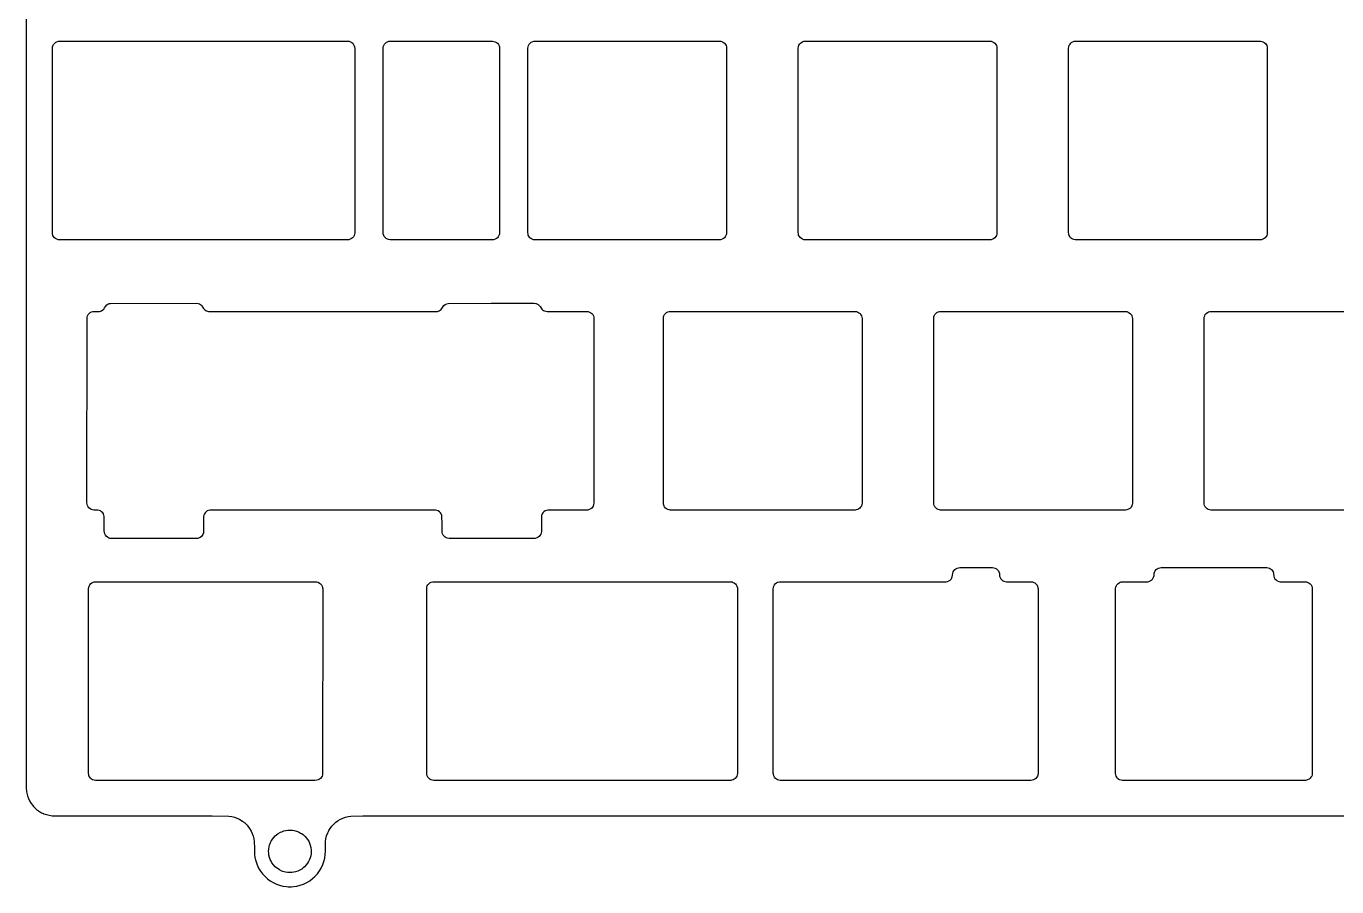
# Model space of a CAD drawing. Extents: x 6 to 353, y 2 to 332.
# Drawn here: x 6 to 98.4, y 2.5 to 63.2 of the extents above; entities that cross this region are included whole.
import ezdxf

# ---------------------------------------------------------------- set-up
doc = ezdxf.new("R2010")
doc.units = 0
doc.layers.get('0').update_dxf_attribs({"linetype": 'CONTINUOUS'})

msp = doc.modelspace()

# ---------------------------------------------------------------- linework, layer by layer
for p, q in [((7.927, 61.808), (7.964, 61.877)), ((7.964, 61.877), (8.048, 61.971)), ((8.048, 61.971), (8.109, 62.019)), ((8.109, 62.019), (8.196, 62.064)), ((8.196, 62.064), (8.296, 62.093)), ((28.685, 62.099), (28.779, 62.09)), ((28.779, 62.09), (28.87, 62.062)), ((28.87, 62.062), (28.966, 62.008)), ((28.966, 62.008), (29.034, 61.953)), ((29.034, 61.953), (29.101, 61.868)), ((31.222, 61.798), (31.266, 61.88)), ((31.266, 61.88), (31.348, 61.971)), ((31.348, 61.971), (31.418, 62.024)), ((31.418, 62.024), (31.489, 62.062)), ((31.489, 62.062), (31.588, 62.091)), ((31.588, 62.091), (31.681, 62.1)), ((31.681, 62.1), (38.885, 62.099)), ((38.885, 62.099), (38.985, 62.088)), ((38.985, 62.088), (39.08, 62.057)), ((39.08, 62.057), (39.159, 62.014)), ((39.159, 62.014), (39.234, 61.953)), ((39.234, 61.953), (39.301, 61.868)), ((41.422, 61.798), (41.466, 61.88)), ((41.466, 61.88), (41.548, 61.971)), ((41.548, 61.971), (41.608, 62.019)), ((41.608, 62.019), (41.687, 62.061)), ((41.687, 62.061), (41.789, 62.092)), ((54.899, 62.098), (54.983, 62.089)), ((54.983, 62.089), (55.087, 62.054)), ((55.087, 62.054), (55.161, 62.013)), ((55.161, 62.013), (55.234, 61.953)), ((55.234, 61.953), (55.301, 61.868)), ((60.48, 61.813), (60.521, 61.886)), ((60.521, 61.886), (60.598, 61.971)), ((60.598, 61.971), (60.656, 62.018)), ((60.656, 62.018), (60.758, 62.068)), ((60.758, 62.068), (60.836, 62.091)), ((60.836, 62.091), (60.939, 62.1)), ((60.939, 62.1), (73.949, 62.098)), ((73.949, 62.098), (74.032, 62.089)), ((74.032, 62.089), (74.126, 62.059)), ((74.126, 62.059), (74.213, 62.012)), ((74.213, 62.012), (74.284, 61.953)), ((74.284, 61.953), (74.351, 61.868)), ((79.526, 61.807), (79.582, 61.899)), ((79.582, 61.899), (79.648, 61.971)), ((79.648, 61.971), (79.715, 62.022)), ((79.715, 62.022), (79.787, 62.061)), ((79.787, 62.061), (79.883, 62.09)), ((79.883, 62.09), (79.98, 62.1)), ((79.98, 62.1), (93, 62.098)), ((93, 62.098), (93.093, 62.085)), ((93.093, 62.085), (93.176, 62.06)), ((93.176, 62.06), (93.263, 62.011)), ((93.263, 62.011), (93.348, 61.936)), ((93.348, 61.936), (93.407, 61.856)), ((7.88, 61.604), (7.892, 61.704)), ((7.88, 48.604), (7.88, 61.604)), ((7.892, 61.704), (7.927, 61.808)), ((29.101, 61.868), (29.147, 61.775)), ((29.147, 61.775), (29.17, 61.698)), ((29.17, 61.698), (29.18, 61.591)), ((29.18, 61.591), (29.178, 48.582)), ((31.18, 61.604), (31.19, 61.698)), ((31.18, 48.604), (31.18, 61.604)), ((31.19, 61.698), (31.222, 61.798)), ((39.301, 61.868), (39.347, 61.775)), ((39.347, 61.775), (39.37, 61.698)), ((39.37, 61.698), (39.38, 61.591)), ((39.38, 61.591), (39.378, 48.582)), ((41.38, 48.604), (41.382, 61.616)), ((41.382, 61.616), (41.39, 61.698)), ((41.39, 61.698), (41.422, 61.798)), ((55.301, 61.868), (55.343, 61.787)), ((55.343, 61.787), (55.37, 61.698)), ((55.37, 61.698), (55.38, 61.591)), ((55.38, 61.591), (55.378, 48.582)), ((60.43, 61.603), (60.442, 61.706)), ((60.43, 48.802), (60.43, 61.603)), ((60.442, 61.706), (60.48, 61.813)), ((74.351, 61.868), (74.393, 61.787)), ((74.393, 61.787), (74.42, 61.698)), ((74.42, 61.698), (74.43, 61.591)), ((74.43, 61.591), (74.428, 48.582)), ((79.48, 61.6), (79.491, 61.701)), ((79.48, 48.802), (79.48, 61.6)), ((79.491, 61.701), (79.526, 61.807)), ((93.407, 61.856), (93.442, 61.791)), ((93.442, 61.791), (93.47, 61.696)), ((93.47, 61.696), (93.48, 61.591)), ((93.48, 61.591), (93.478, 48.581)), ((7.889, 48.511), (7.88, 48.604)), ((7.917, 48.412), (7.889, 48.511)), ((7.964, 48.322), (7.917, 48.412)), ((8.025, 48.249), (7.964, 48.322)), ((8.103, 48.184), (8.025, 48.249)), ((8.183, 48.141), (8.103, 48.184)), ((8.28, 48.11), (8.183, 48.141)), ((8.359, 48.102), (8.28, 48.11)), ((28.674, 48.1), (8.359, 48.102)), ((28.767, 48.109), (28.674, 48.1)), ((28.868, 48.137), (28.767, 48.109)), ((28.955, 48.183), (28.868, 48.137)), ((29.023, 48.238), (28.955, 48.183)), ((29.094, 48.32), (29.023, 48.238)), ((29.141, 48.408), (29.094, 48.32)), ((29.169, 48.499), (29.141, 48.408)), ((29.178, 48.582), (29.169, 48.499)), ((31.189, 48.51), (31.18, 48.604)), ((31.219, 48.408), (31.189, 48.51)), ((31.263, 48.325), (31.219, 48.408)), ((31.319, 48.256), (31.263, 48.325)), ((31.386, 48.198), (31.319, 48.256)), ((31.489, 48.138), (31.386, 48.198)), ((31.555, 48.118), (31.489, 48.138)), ((31.669, 48.101), (31.555, 48.118)), ((39.069, 48.137), (38.966, 48.107)), ((39.159, 48.185), (39.069, 48.137)), ((39.228, 48.242), (39.159, 48.185)), ((39.293, 48.319), (39.228, 48.242)), ((39.341, 48.407), (39.293, 48.319)), ((39.369, 48.499), (39.341, 48.407)), ((39.378, 48.582), (39.369, 48.499)), ((41.389, 48.511), (41.38, 48.604)), ((41.409, 48.439), (41.389, 48.511)), ((41.45, 48.349), (41.409, 48.439)), ((41.523, 48.251), (41.45, 48.349)), ((41.597, 48.188), (41.523, 48.251)), ((41.687, 48.139), (41.597, 48.188)), ((41.784, 48.11), (41.687, 48.139)), ((41.884, 48.1), (41.784, 48.11)), ((54.877, 48.1), (41.884, 48.1)), ((54.948, 48.107), (54.877, 48.1)), ((55.063, 48.136), (54.948, 48.107)), ((55.156, 48.184), (55.063, 48.136)), ((55.234, 48.247), (55.156, 48.184)), ((55.282, 48.305), (55.234, 48.247)), ((55.338, 48.401), (55.282, 48.305)), ((55.369, 48.499), (55.338, 48.401)), ((55.378, 48.582), (55.369, 48.499)), ((60.43, 48.604), (60.43, 48.802)), ((60.439, 48.511), (60.43, 48.604)), ((60.459, 48.439), (60.439, 48.511)), ((60.511, 48.328), (60.459, 48.439)), ((60.56, 48.267), (60.511, 48.328)), ((60.65, 48.186), (60.56, 48.267)), ((60.732, 48.141), (60.65, 48.186)), ((60.832, 48.11), (60.732, 48.141)), ((60.914, 48.102), (60.832, 48.11)), ((73.927, 48.1), (60.914, 48.102)), ((74.02, 48.109), (73.927, 48.1)), ((74.12, 48.138), (74.02, 48.109)), ((74.197, 48.179), (74.12, 48.138)), ((74.283, 48.246), (74.197, 48.179)), ((74.345, 48.322), (74.283, 48.246)), ((74.392, 48.41), (74.345, 48.322)), ((74.419, 48.499), (74.392, 48.41)), ((74.428, 48.582), (74.419, 48.499)), ((79.48, 48.604), (79.48, 48.802)), ((79.489, 48.511), (79.48, 48.604)), ((79.518, 48.41), (79.489, 48.511)), ((79.562, 48.327), (79.518, 48.41)), ((79.627, 48.246), (79.562, 48.327)), ((79.683, 48.2), (79.627, 48.246)), ((79.777, 48.144), (79.683, 48.2)), ((79.858, 48.117), (79.777, 48.144)), ((79.946, 48.103), (79.858, 48.117)), ((92.977, 48.1), (79.946, 48.103)), ((93.07, 48.109), (92.977, 48.1)), ((93.158, 48.134), (93.07, 48.109)), ((93.256, 48.183), (93.158, 48.134)), ((93.332, 48.246), (93.256, 48.183)), ((93.395, 48.322), (93.332, 48.246)), ((93.441, 48.407), (93.395, 48.322)), ((93.47, 48.501), (93.441, 48.407)), ((93.478, 48.581), (93.47, 48.501)), ((11.556, 43.299), (11.618, 43.409)), ((11.618, 43.409), (11.705, 43.506)), ((11.705, 43.506), (11.773, 43.554)), ((11.773, 43.554), (11.882, 43.603)), ((11.882, 43.603), (11.967, 43.622)), ((11.967, 43.622), (18.048, 43.625)), ((18.048, 43.625), (18.156, 43.609)), ((18.156, 43.609), (18.237, 43.581)), ((18.237, 43.581), (18.32, 43.532)), ((18.32, 43.532), (18.404, 43.457)), ((18.412, 43.446), (18.532, 43.256)), ((35.411, 43.399), (35.467, 43.469)), ((35.467, 43.469), (35.563, 43.549)), ((35.563, 43.549), (35.668, 43.598)), ((35.668, 43.598), (35.759, 43.621)), ((41.829, 43.626), (41.94, 43.612)), ((41.953, 43.609), (42.099, 43.547)), ((42.099, 43.547), (42.156, 43.505)), ((42.156, 43.505), (42.205, 43.456)), ((42.205, 43.456), (42.247, 43.401)), ((10.31, 29.553), (10.314, 42.583)), ((10.314, 42.583), (10.321, 42.65)), ((10.321, 42.65), (10.348, 42.741)), ((10.348, 42.741), (10.399, 42.833)), ((10.399, 42.833), (10.457, 42.904)), ((10.457, 42.904), (10.538, 42.968)), ((10.538, 42.968), (10.624, 43.013)), ((10.624, 43.013), (10.716, 43.041)), ((11.193, 43.055), (11.265, 43.07)), ((11.265, 43.07), (11.341, 43.1)), ((11.341, 43.1), (11.435, 43.159)), ((11.435, 43.159), (11.5, 43.22)), ((11.5, 43.22), (11.556, 43.299)), ((18.532, 43.256), (18.56, 43.219)), ((18.56, 43.219), (18.609, 43.172)), ((18.609, 43.172), (18.686, 43.118)), ((18.686, 43.118), (18.73, 43.094)), ((18.73, 43.094), (18.802, 43.068)), ((18.802, 43.068), (18.87, 43.055)), ((34.922, 43.05), (35.014, 43.059)), ((35.014, 43.059), (35.066, 43.071)), ((35.066, 43.071), (35.138, 43.098)), ((35.138, 43.098), (35.208, 43.139)), ((35.208, 43.139), (35.262, 43.183)), ((35.262, 43.183), (35.327, 43.255)), ((35.327, 43.255), (35.411, 43.399)), ((42.247, 43.401), (42.321, 43.271)), ((42.321, 43.271), (42.367, 43.213)), ((42.367, 43.213), (42.419, 43.164)), ((42.419, 43.164), (42.477, 43.123)), ((42.477, 43.123), (42.54, 43.091)), ((42.54, 43.091), (42.635, 43.061)), ((42.635, 43.061), (42.735, 43.05)), ((42.735, 43.05), (45.568, 43.046)), ((45.568, 43.046), (45.63, 43.039)), ((45.63, 43.039), (45.724, 43.01)), ((45.724, 43.01), (45.809, 42.964)), ((45.809, 42.964), (45.884, 42.903)), ((45.884, 42.903), (45.946, 42.827)), ((45.946, 42.827), (45.992, 42.741)), ((45.992, 42.741), (46.02, 42.645)), ((46.02, 42.645), (46.03, 42.551)), ((46.03, 42.551), (46.028, 29.531)), ((50.93, 29.553), (50.934, 42.585)), ((50.934, 42.585), (50.947, 42.672)), ((50.947, 42.672), (50.968, 42.741)), ((50.968, 42.741), (51.014, 42.827)), ((51.014, 42.827), (51.077, 42.903)), ((51.077, 42.903), (51.158, 42.969)), ((51.158, 42.969), (51.246, 43.014)), ((51.246, 43.014), (51.34, 43.041)), ((51.34, 43.041), (51.434, 43.05)), ((51.434, 43.05), (64.437, 43.049)), ((64.437, 43.049), (64.535, 43.038)), ((64.535, 43.038), (64.621, 43.012)), ((64.621, 43.012), (64.712, 42.962)), ((64.712, 42.962), (64.787, 42.899)), ((64.787, 42.899), (64.85, 42.819)), ((64.85, 42.819), (64.892, 42.74)), ((64.892, 42.74), (64.921, 42.643)), ((64.921, 42.643), (64.93, 42.551)), ((64.93, 42.551), (64.928, 29.531)), ((69.98, 29.553), (69.984, 42.585)), ((69.984, 42.585), (69.997, 42.672)), ((69.997, 42.672), (70.018, 42.741)), ((70.018, 42.741), (70.064, 42.827)), ((70.064, 42.827), (70.127, 42.903)), ((70.127, 42.903), (70.208, 42.969)), ((70.208, 42.969), (70.295, 43.014)), ((70.295, 43.014), (70.389, 43.041)), ((70.389, 43.041), (70.483, 43.05)), ((70.483, 43.05), (83.482, 43.05)), ((83.482, 43.05), (83.581, 43.039)), ((83.581, 43.039), (83.669, 43.012)), ((83.669, 43.012), (83.761, 42.963)), ((83.761, 42.963), (83.843, 42.892)), ((83.843, 42.892), (83.905, 42.81)), ((83.905, 42.81), (83.942, 42.741)), ((83.942, 42.741), (83.972, 42.641)), ((89.033, 42.584), (89.041, 42.652)), ((89.041, 42.652), (89.074, 42.751)), ((89.074, 42.751), (89.116, 42.83)), ((89.116, 42.83), (89.179, 42.905)), ((89.179, 42.905), (89.258, 42.969)), ((89.258, 42.969), (89.347, 43.014)), ((89.347, 43.014), (89.44, 43.041)), ((89.44, 43.041), (89.535, 43.05)), ((89.535, 43.05), (102.55, 43.048)), ((10.319, 29.46), (10.31, 29.553)), ((50.939, 29.459), (50.93, 29.553)), ((69.989, 29.46), (69.98, 29.553)), ((10.344, 29.373), (10.319, 29.46)), ((10.387, 29.286), (10.344, 29.373)), ((10.447, 29.207), (10.387, 29.286)), ((10.53, 29.136), (10.447, 29.207)), ((10.603, 29.097), (10.53, 29.136)), ((10.712, 29.06), (10.603, 29.097)), ((10.786, 29.052), (10.712, 29.06)), ((11.042, 29.05), (10.786, 29.052)), ((11.162, 29.032), (11.042, 29.05)), ((11.261, 28.993), (11.162, 29.032)), ((11.346, 28.937), (11.261, 28.993)), ((11.418, 28.865), (11.346, 28.937)), ((11.47, 28.788), (11.418, 28.865)), ((11.507, 28.7), (11.47, 28.788)), ((11.527, 28.603), (11.507, 28.7)), ((18.55, 28.69), (18.532, 28.592)), ((18.586, 28.779), (18.55, 28.69)), ((18.633, 28.853), (18.586, 28.779)), ((18.708, 28.933), (18.633, 28.853)), ((18.791, 28.989), (18.708, 28.933)), ((18.877, 29.025), (18.791, 28.989)), ((18.974, 29.047), (18.877, 29.025)), ((34.878, 29.048), (18.974, 29.047)), ((34.975, 29.028), (34.878, 29.048)), ((35.065, 28.991), (34.975, 29.028)), ((35.145, 28.938), (35.065, 28.991)), ((35.217, 28.867), (35.145, 28.938)), ((35.27, 28.787), (35.217, 28.867)), ((35.308, 28.698), (35.27, 28.787)), ((35.328, 28.598), (35.308, 28.698)), ((42.348, 28.68), (42.331, 28.582)), ((42.389, 28.785), (42.348, 28.68)), ((42.444, 28.868), (42.389, 28.785)), ((42.513, 28.937), (42.444, 28.868)), ((42.596, 28.992), (42.513, 28.937)), ((42.682, 29.027), (42.596, 28.992)), ((42.779, 29.047), (42.682, 29.027)), ((45.709, 29.084), (45.606, 29.057)), ((45.808, 29.135), (45.709, 29.084)), ((45.881, 29.194), (45.808, 29.135)), ((45.939, 29.265), (45.881, 29.194)), ((45.979, 29.334), (45.939, 29.265)), ((46.015, 29.436), (45.979, 29.334)), ((46.028, 29.531), (46.015, 29.436)), ((50.987, 29.324), (50.939, 29.459)), ((51.013, 29.276), (50.987, 29.324)), ((51.076, 29.197), (51.013, 29.276)), ((51.15, 29.136), (51.076, 29.197)), ((51.246, 29.086), (51.15, 29.136)), ((51.325, 29.062), (51.246, 29.086)), ((51.406, 29.052), (51.325, 29.062)), ((64.619, 29.087), (64.517, 29.058)), ((64.707, 29.134), (64.619, 29.087)), ((64.778, 29.192), (64.707, 29.134)), ((64.825, 29.248), (64.778, 29.192)), ((64.88, 29.336), (64.825, 29.248)), ((64.915, 29.436), (64.88, 29.336)), ((64.928, 29.531), (64.915, 29.436)), ((70.011, 29.382), (69.989, 29.46)), ((70.062, 29.276), (70.011, 29.382)), ((70.12, 29.205), (70.062, 29.276)), ((70.2, 29.136), (70.12, 29.205)), ((70.382, 29.06), (70.286, 29.09)), ((70.457, 29.052), (70.382, 29.06)), ((83.48, 29.05), (70.457, 29.052)), ((83.579, 29.06), (83.48, 29.05)), ((83.651, 29.082), (83.579, 29.06)), ((83.75, 29.13), (83.651, 29.082)), ((83.833, 29.196), (83.75, 29.13)), ((83.893, 29.27), (83.833, 29.196)), ((83.939, 29.353), (83.893, 29.27)), ((83.966, 29.437), (83.939, 29.353)), ((83.978, 29.531), (83.966, 29.437)), ((89.066, 29.367), (89.037, 29.466)), ((89.113, 29.275), (89.066, 29.367)), ((89.171, 29.203), (89.113, 29.275)), ((89.253, 29.134), (89.171, 29.203)), ((89.314, 29.101), (89.253, 29.134)), ((89.407, 29.067), (89.314, 29.101)), ((89.505, 29.052), (89.407, 29.067)), ((102.527, 29.05), (89.505, 29.052)), ((18.532, 28.592), (18.529, 27.543)), ((42.331, 28.582), (42.329, 27.543)), ((11.562, 27.378), (11.539, 27.461)), ((11.612, 27.277), (11.562, 27.378)), ((11.666, 27.209), (11.612, 27.277)), ((11.747, 27.138), (11.666, 27.209)), ((11.835, 27.09), (11.747, 27.138)), ((11.931, 27.06), (11.835, 27.09)), ((12.035, 27.05), (11.931, 27.06)), ((18.025, 27.05), (12.035, 27.05)), ((18.128, 27.06), (18.025, 27.05)), ((18.218, 27.087), (18.128, 27.06)), ((18.297, 27.129), (18.218, 27.087)), ((18.378, 27.192), (18.297, 27.129)), ((18.428, 27.251), (18.378, 27.192)), ((18.478, 27.333), (18.428, 27.251)), ((18.519, 27.448), (18.478, 27.333)), ((18.529, 27.543), (18.519, 27.448)), ((35.362, 27.378), (35.338, 27.463)), ((35.411, 27.278), (35.362, 27.378)), ((35.472, 27.202), (35.411, 27.278)), ((35.55, 27.136), (35.472, 27.202)), ((35.63, 27.093), (35.55, 27.136)), ((35.723, 27.062), (35.63, 27.093)), ((35.828, 27.05), (35.723, 27.062)), ((41.828, 27.05), (35.828, 27.05)), ((41.899, 27.057), (41.828, 27.05)), ((42.017, 27.087), (41.899, 27.057)), ((42.107, 27.134), (42.017, 27.087)), ((42.184, 27.197), (42.107, 27.134)), ((42.23, 27.253), (42.184, 27.197)), ((42.289, 27.354), (42.23, 27.253)), ((42.319, 27.448), (42.289, 27.354)), ((42.329, 27.543), (42.319, 27.448)), ((71.533, 24.916), (71.637, 24.967)), ((71.637, 24.967), (71.72, 24.991)), ((71.72, 24.991), (71.814, 25)), ((71.814, 25), (74.114, 25)), ((74.114, 25), (74.215, 24.988)), ((74.215, 24.988), (74.301, 24.962)), ((74.301, 24.962), (74.392, 24.912)), ((85.727, 24.915), (85.816, 24.963)), ((85.816, 24.963), (85.912, 24.991)), ((93.456, 24.998), (93.538, 24.989)), ((93.538, 24.989), (93.627, 24.961)), ((93.627, 24.961), (93.719, 24.91)), ((70.863, 24.003), (70.957, 24.022)), ((70.957, 24.022), (71.049, 24.061)), ((71.049, 24.061), (71.134, 24.12)), ((71.134, 24.12), (71.197, 24.183)), ((71.197, 24.183), (71.252, 24.267)), ((71.252, 24.267), (71.289, 24.357)), ((71.289, 24.357), (71.308, 24.455)), ((71.308, 24.455), (71.32, 24.598)), ((71.32, 24.598), (71.348, 24.691)), ((71.348, 24.691), (71.394, 24.777)), ((71.394, 24.777), (71.459, 24.855)), ((71.459, 24.855), (71.533, 24.916)), ((74.392, 24.912), (74.468, 24.848)), ((74.468, 24.848), (74.532, 24.766)), ((74.532, 24.766), (74.573, 24.689)), ((74.573, 24.689), (74.602, 24.575)), ((74.602, 24.575), (74.62, 24.4)), ((74.62, 24.4), (74.65, 24.304)), ((74.65, 24.304), (74.702, 24.212)), ((74.702, 24.212), (74.755, 24.148)), ((74.755, 24.148), (74.832, 24.085)), ((74.832, 24.085), (74.925, 24.036)), ((74.925, 24.036), (75.015, 24.009)), ((85.064, 24.004), (85.147, 24.021)), ((85.147, 24.021), (85.241, 24.059)), ((85.241, 24.059), (85.322, 24.114)), ((85.322, 24.114), (85.392, 24.184)), ((85.392, 24.184), (85.447, 24.266)), ((85.447, 24.266), (85.485, 24.362)), ((85.485, 24.362), (85.501, 24.441)), ((85.501, 24.441), (85.514, 24.593)), ((85.517, 24.606), (85.563, 24.728)), ((85.563, 24.728), (85.591, 24.78)), ((85.591, 24.78), (85.662, 24.862)), ((85.662, 24.862), (85.727, 24.915)), ((93.719, 24.91), (93.788, 24.854)), ((93.788, 24.854), (93.852, 24.774)), ((93.852, 24.774), (93.897, 24.691)), ((93.897, 24.691), (93.927, 24.575)), ((93.927, 24.575), (93.945, 24.4)), ((93.945, 24.4), (93.975, 24.304)), ((93.975, 24.304), (94.024, 24.216)), ((94.024, 24.216), (94.098, 24.132)), ((94.098, 24.132), (94.184, 24.068)), ((94.184, 24.068), (94.288, 24.022)), ((94.288, 24.022), (94.389, 24.002)), ((10.42, 23.501), (10.435, 23.615)), ((10.42, 10.502), (10.42, 23.501)), ((10.435, 23.615), (10.458, 23.692)), ((10.458, 23.692), (10.508, 23.782)), ((10.508, 23.782), (10.568, 23.855)), ((10.568, 23.855), (10.643, 23.916)), ((10.643, 23.916), (10.739, 23.965)), ((10.739, 23.965), (10.82, 23.989)), ((10.82, 23.989), (10.924, 24)), ((10.924, 24), (26.423, 24)), ((26.423, 24), (26.519, 23.99)), ((26.519, 23.99), (26.612, 23.961)), ((26.612, 23.961), (26.706, 23.909)), ((26.706, 23.909), (26.777, 23.849)), ((26.777, 23.849), (26.836, 23.778)), ((26.836, 23.778), (26.883, 23.689)), ((26.883, 23.689), (26.912, 23.582)), ((26.912, 23.582), (26.92, 23.5)), ((26.92, 23.5), (26.918, 10.48)), ((34.253, 23.534), (34.269, 23.628)), ((34.269, 23.628), (34.294, 23.702)), ((34.294, 23.702), (34.338, 23.782)), ((34.338, 23.782), (34.395, 23.852)), ((34.395, 23.852), (34.474, 23.917)), ((34.474, 23.917), (34.57, 23.965)), ((34.57, 23.965), (34.675, 23.994)), ((55.653, 24), (55.769, 23.984)), ((55.769, 23.984), (55.847, 23.959)), ((55.847, 23.959), (55.934, 23.91)), ((55.934, 23.91), (56.007, 23.85)), ((56.007, 23.85), (56.066, 23.778)), ((56.066, 23.778), (56.113, 23.687)), ((56.113, 23.687), (56.143, 23.576)), ((58.67, 23.5), (58.681, 23.602)), ((58.67, 10.502), (58.67, 23.5)), ((58.681, 23.602), (58.709, 23.692)), ((58.709, 23.692), (58.758, 23.782)), ((58.758, 23.782), (58.833, 23.867)), ((58.833, 23.867), (58.898, 23.918)), ((58.898, 23.918), (58.99, 23.966)), ((58.99, 23.966), (59.103, 23.994)), ((75.015, 24.009), (75.114, 24)), ((75.114, 24), (76.842, 23.999)), ((76.842, 23.999), (76.927, 23.99)), ((76.927, 23.99), (77.026, 23.959)), ((77.026, 23.959), (77.11, 23.914)), ((77.11, 23.914), (77.202, 23.83)), ((77.202, 23.83), (77.259, 23.753)), ((77.259, 23.753), (77.294, 23.684)), ((77.294, 23.684), (77.322, 23.582)), ((77.322, 23.582), (77.33, 23.5)), ((77.33, 23.5), (77.328, 10.479)), ((82.79, 10.502), (82.793, 23.533)), ((82.793, 23.533), (82.803, 23.609)), ((82.803, 23.609), (82.833, 23.7)), ((82.833, 23.7), (82.877, 23.781)), ((82.877, 23.781), (82.946, 23.861)), ((82.946, 23.861), (83.034, 23.927)), ((83.034, 23.927), (83.109, 23.965)), ((83.109, 23.965), (83.195, 23.99)), ((83.195, 23.99), (83.298, 24)), ((83.298, 24), (85.064, 24.004)), ((94.389, 24.002), (96.152, 24)), ((96.152, 24), (96.249, 23.99)), ((96.249, 23.99), (96.351, 23.957)), ((96.351, 23.957), (96.442, 23.904)), ((96.442, 23.904), (96.506, 23.85)), ((96.506, 23.85), (96.566, 23.777)), ((96.566, 23.777), (96.613, 23.687)), ((96.613, 23.687), (96.642, 23.58)), ((10.435, 10.385), (10.42, 10.502)), ((10.453, 10.327), (10.435, 10.385)), ((10.504, 10.223), (10.453, 10.327)), ((10.564, 10.149), (10.504, 10.223)), ((26.832, 10.217), (26.762, 10.137)), ((26.882, 10.309), (26.832, 10.217)), ((26.907, 10.391), (26.882, 10.309)), ((26.918, 10.48), (26.907, 10.391)), ((34.283, 10.324), (34.256, 10.437)), ((34.332, 10.226), (34.283, 10.324)), ((34.392, 10.152), (34.332, 10.226)), ((56.065, 10.222), (55.993, 10.138)), ((56.112, 10.309), (56.065, 10.222)), ((56.139, 10.399), (56.112, 10.309)), ((56.148, 10.48), (56.139, 10.399)), ((58.677, 10.432), (58.67, 10.502)), ((58.702, 10.327), (58.677, 10.432)), ((58.751, 10.228), (58.702, 10.327)), ((58.833, 10.133), (58.759, 10.217)), ((77.245, 10.222), (77.165, 10.132)), ((77.291, 10.308), (77.245, 10.222)), ((77.311, 10.371), (77.291, 10.308)), ((77.328, 10.479), (77.311, 10.371)), ((82.8, 10.403), (82.79, 10.502)), ((82.828, 10.309), (82.8, 10.403)), ((82.873, 10.225), (82.828, 10.309)), ((82.938, 10.145), (82.873, 10.225)), ((96.562, 10.219), (96.502, 10.146)), ((96.61, 10.306), (96.562, 10.219)), ((96.639, 10.397), (96.61, 10.306)), ((96.648, 10.48), (96.639, 10.397)), ((10.633, 10.092), (10.564, 10.149)), ((10.709, 10.049), (10.633, 10.092)), ((10.819, 10.011), (10.709, 10.049)), ((10.913, 10.001), (10.819, 10.011)), ((26.609, 10.038), (26.51, 10.008)), ((26.693, 10.082), (26.609, 10.038)), ((26.762, 10.137), (26.693, 10.082)), ((34.472, 10.084), (34.392, 10.152)), ((34.539, 10.048), (34.472, 10.084)), ((34.65, 10.01), (34.539, 10.048)), ((34.749, 10), (34.65, 10.01)), ((55.84, 10.038), (55.738, 10.007)), ((55.927, 10.084), (55.84, 10.038)), ((55.993, 10.138), (55.927, 10.084)), ((58.892, 10.084), (58.833, 10.133)), ((58.959, 10.048), (58.892, 10.084)), ((59.068, 10.011), (58.959, 10.048)), ((59.166, 10.001), (59.068, 10.011)), ((76.82, 10), (59.166, 10.001)), ((76.919, 10.009), (76.82, 10)), ((77.018, 10.037), (76.919, 10.009)), ((77.107, 10.084), (77.018, 10.037)), ((77.165, 10.132), (77.107, 10.084)), ((83.033, 10.073), (82.938, 10.145)), ((83.08, 10.048), (83.033, 10.073)), ((83.191, 10.01), (83.08, 10.048)), ((83.286, 10.001), (83.191, 10.01)), ((96.323, 10.033), (96.238, 10.008)), ((96.429, 10.085), (96.323, 10.033)), ((96.502, 10.146), (96.429, 10.085)), ((6.116, 8.92), (6.184, 8.731)), ((6.184, 8.731), (6.265, 8.559)), ((6.265, 8.559), (6.378, 8.374)), ((6.378, 8.374), (6.488, 8.226)), ((6.762, 7.953), (6.966, 7.809)), ((7.268, 7.651), (7.451, 7.585)), ((7.451, 7.585), (7.64, 7.538)), ((7.64, 7.538), (7.854, 7.508)), ((20.306, 7.49), (20.514, 7.458)), ((28.347, 7.349), (28.525, 7.412)), ((28.525, 7.412), (28.725, 7.462)), ((28.725, 7.462), (28.915, 7.49)), ((20.873, 7.348), (21.053, 7.263)), ((21.053, 7.263), (21.224, 7.161)), ((21.655, 6.769), (21.773, 6.611)), ((21.773, 6.611), (21.88, 6.43)), ((24.182, 6.437), (24.32, 6.471)), ((24.32, 6.471), (24.465, 6.493)), ((24.465, 6.493), (24.655, 6.498)), ((24.655, 6.498), (24.79, 6.488)), ((24.79, 6.488), (24.903, 6.471)), ((24.903, 6.471), (25.083, 6.422)), ((27.451, 6.616), (27.563, 6.767)), ((27.848, 7.051), (28.013, 7.171)), ((28.013, 7.171), (28.166, 7.263)), ((28.166, 7.263), (28.347, 7.349)), ((21.88, 6.43), (21.96, 6.26)), ((21.96, 6.26), (22.026, 6.072)), ((22.026, 6.072), (22.074, 5.871)), ((22.074, 5.871), (22.1, 5.693)), ((23.177, 5.443), (23.247, 5.621)), ((23.247, 5.621), (23.287, 5.707)), ((23.287, 5.707), (23.378, 5.854)), ((23.378, 5.854), (23.476, 5.98)), ((23.476, 5.98), (23.582, 6.09)), ((23.582, 6.09), (23.658, 6.159)), ((23.658, 6.159), (23.794, 6.257)), ((23.794, 6.257), (23.939, 6.34)), ((23.939, 6.34), (24.037, 6.386)), ((24.037, 6.386), (24.182, 6.437)), ((25.083, 6.422), (25.22, 6.369)), ((25.22, 6.369), (25.369, 6.291)), ((25.369, 6.291), (25.445, 6.246)), ((25.445, 6.246), (25.562, 6.159)), ((25.562, 6.159), (25.688, 6.041)), ((25.688, 6.041), (25.778, 5.939)), ((25.778, 5.939), (25.858, 5.832)), ((25.858, 5.832), (25.933, 5.707)), ((25.933, 5.707), (25.998, 5.569)), ((25.998, 5.569), (26.048, 5.425)), ((27.12, 5.692), (27.149, 5.893)), ((27.149, 5.893), (27.197, 6.084)), ((27.197, 6.084), (27.284, 6.311)), ((23.11, 4.997), (23.118, 5.154)), ((23.115, 4.906), (23.11, 4.997)), ((23.136, 4.727), (23.115, 4.906)), ((23.118, 5.154), (23.152, 5.343)), ((23.173, 4.572), (23.136, 4.727)), ((23.152, 5.343), (23.177, 5.443)), ((26.076, 4.689), (26.04, 4.55)), ((26.048, 5.425), (26.085, 5.264)), ((26.103, 4.853), (26.076, 4.689)), ((26.085, 5.264), (26.106, 5.088)), ((26.11, 4.997), (26.103, 4.853)), ((26.106, 5.088), (26.11, 4.997)), ((27.062, 4.513), (27.1, 4.785)), ((22.299, 4.046), (22.407, 3.818)), ((22.407, 3.818), (22.531, 3.612)), ((23.225, 4.425), (23.173, 4.572)), ((23.281, 4.306), (23.225, 4.425)), ((23.348, 4.192), (23.281, 4.306)), ((23.448, 4.052), (23.348, 4.192)), ((23.582, 3.91), (23.448, 4.052)), ((23.655, 3.843), (23.582, 3.91)), ((23.773, 3.756), (23.655, 3.843)), ((23.869, 3.698), (23.773, 3.756)), ((24.036, 3.614), (23.869, 3.698)), ((25.442, 3.752), (25.317, 3.677)), ((25.554, 3.835), (25.442, 3.752)), ((25.644, 3.916), (25.554, 3.835)), ((25.768, 4.047), (25.644, 3.916)), ((25.857, 4.166), (25.768, 4.047)), ((25.93, 4.288), (25.857, 4.166)), ((25.993, 4.422), (25.93, 4.288)), ((26.04, 4.55), (25.993, 4.422)), ((26.697, 3.624), (26.814, 3.82)), ((26.814, 3.82), (26.927, 4.062)), ((26.927, 4.062), (27.005, 4.282)), ((27.005, 4.282), (27.062, 4.513)), ((22.531, 3.612), (22.681, 3.41)), ((22.681, 3.41), (22.858, 3.218)), ((22.858, 3.218), (23.037, 3.058)), ((23.037, 3.058), (23.224, 2.919)), ((23.224, 2.919), (23.431, 2.795)), ((23.431, 2.795), (23.657, 2.689)), ((24.116, 3.586), (24.036, 3.614)), ((24.297, 3.534), (24.116, 3.586)), ((24.431, 3.512), (24.297, 3.534)), ((24.609, 3.5), (24.431, 3.512)), ((24.757, 3.507), (24.609, 3.5)), ((24.881, 3.526), (24.757, 3.507)), ((25.013, 3.557), (24.881, 3.526)), ((25.174, 3.611), (25.013, 3.557)), ((25.317, 3.677), (25.174, 3.611)), ((25.566, 2.69), (25.802, 2.803)), ((25.802, 2.803), (26.008, 2.928)), ((26.008, 2.928), (26.205, 3.076)), ((26.205, 3.076), (26.378, 3.232)), ((26.378, 3.232), (26.549, 3.423)), ((26.549, 3.423), (26.697, 3.624)), ((23.657, 2.689), (23.888, 2.606)), ((23.888, 2.606), (24.122, 2.548)), ((24.122, 2.548), (24.369, 2.511)), ((24.853, 2.512), (25.102, 2.549)), ((25.102, 2.549), (25.341, 2.609)), ((25.341, 2.609), (25.566, 2.69))]:
    msp.add_line(p, q)
for points in [[(6.038, 100.872), (6.033, 100.757), (6.03, 100.641), (6.029, 100.529), (6.03, 100.416), (6.03, 100.191), (6.03, 99.966), (6.03, 99.516), (6.031, 12.054), (6.031, 10.448), (6.03, 10.065), (6.03, 9.873), (6.03, 9.682), (6.03, 9.586), (6.03, 9.49), (6.034, 9.391), (6.041, 9.293)], [(8.296, 62.093), (8.351, 62.097), (8.406, 62.1), (8.478, 62.101), (8.549, 62.1), (8.605, 62.1), (8.718, 62.1), (10.467, 62.1), (28.685, 62.099)], [(41.789, 62.092), (41.866, 62.097), (41.942, 62.101), (42.095, 62.103), (42.314, 62.102), (42.533, 62.1), (42.666, 62.1), (42.799, 62.1), (45.114, 62.099), (54.899, 62.098)], [(38.966, 48.107), (38.895, 48.103), (38.824, 48.1), (38.682, 48.098), (38.499, 48.1), (38.24, 48.101), (37.982, 48.1), (37.295, 48.101), (36.784, 48.101), (36.272, 48.101), (31.669, 48.101)], [(35.759, 43.621), (38.794, 43.626), (41.829, 43.626)], [(10.716, 43.041), (10.835, 43.05), (10.954, 43.055), (11.074, 43.057), (11.193, 43.055)], [(18.87, 43.055), (26.896, 43.05), (34.922, 43.05)], [(83.972, 42.641), (83.977, 42.56), (83.981, 42.479), (83.983, 42.398), (83.983, 42.316), (83.982, 42.105), (83.98, 41.893), (83.98, 41.738), (83.98, 41.583), (83.98, 40.962), (83.979, 40.342), (83.979, 39.828), (83.979, 38.798), (83.978, 29.531)], [(89.037, 29.466), (89.03, 29.564), (89.027, 29.662), (89.025, 29.76), (89.026, 29.859), (89.03, 30.173), (89.03, 30.292), (89.03, 30.41), (89.03, 30.764), (89.033, 42.584)], [(45.606, 29.057), (45.559, 29.053), (45.513, 29.05), (45.45, 29.049), (45.387, 29.05), (45.263, 29.05), (45.139, 29.05), (44.89, 29.05), (42.779, 29.047)], [(64.517, 29.058), (64.444, 29.052), (64.371, 29.048), (64.299, 29.046), (64.226, 29.046), (64.012, 29.048), (63.798, 29.05), (63.665, 29.05), (63.532, 29.05), (62.865, 29.05), (62.555, 29.051), (62.024, 29.051), (60.962, 29.051), (51.406, 29.052)], [(70.286, 29.09), (70.2, 29.136)], [(11.539, 27.461), (11.534, 27.591), (11.53, 27.722), (11.526, 27.942), (11.525, 28.162), (11.525, 28.382), (11.527, 28.603)], [(35.338, 27.463), (35.333, 27.546), (35.33, 27.63), (35.33, 27.792), (35.329, 27.953), (35.329, 28.114), (35.328, 28.598)], [(85.912, 24.991), (85.996, 24.997), (86.08, 25), (86.165, 25.002), (86.249, 25.002), (86.606, 24.999), (86.782, 25), (86.929, 25), (87.222, 24.999), (93.456, 24.998)], [(34.256, 10.437), (34.25, 10.613), (34.248, 10.79), (34.25, 11.22), (34.25, 11.806), (34.251, 12.393), (34.251, 14.152), (34.253, 23.534)], [(34.675, 23.994), (34.716, 23.998), (34.758, 24), (34.818, 24.001), (34.878, 24), (34.925, 24), (35.02, 24), (55.653, 24)], [(56.143, 23.576), (56.151, 23.484), (56.154, 23.393), (56.156, 23.301), (56.155, 23.209), (56.152, 23.051), (56.15, 22.893), (56.15, 22.763), (56.15, 22.633), (56.15, 21.21), (56.149, 18.89), (56.148, 10.48)], [(59.103, 23.994), (59.157, 23.998), (59.211, 24), (59.303, 24), (59.396, 24), (59.581, 24), (60.32, 24), (70.863, 24.003)], [(96.642, 23.58), (96.647, 23.534), (96.65, 23.489), (96.65, 23.44), (96.65, 23.39), (96.65, 23.346), (96.65, 23.259), (96.648, 10.48)], [(6.041, 9.293), (6.054, 9.199), (6.071, 9.105), (6.091, 9.012), (6.116, 8.92)], [(26.51, 10.008), (26.36, 9.999), (26.209, 9.995), (26.074, 9.995), (25.938, 9.996), (25.666, 10), (25.517, 10), (24.922, 10), (24.554, 10), (23.815, 10), (23.52, 10), (20.91, 10), (10.913, 10.001)], [(55.738, 10.007), (55.686, 10.003), (55.633, 10), (55.56, 9.999), (55.487, 10), (55.429, 10), (55.313, 10), (53.512, 10), (34.749, 10)], [(96.238, 10.008), (96.174, 10.003), (96.109, 10), (95.99, 10), (95.935, 10), (95.825, 10), (83.286, 10.001)], [(6.488, 8.226), (6.553, 8.154), (6.62, 8.084), (6.69, 8.017), (6.762, 7.953)], [(6.966, 7.809), (7.039, 7.765), (7.114, 7.724), (7.19, 7.686), (7.268, 7.651)], [(7.854, 7.508), (7.944, 7.504), (8.035, 7.5), (8.217, 7.498), (8.59, 7.5), (9.092, 7.499), (9.593, 7.499), (11.098, 7.498), (17.619, 7.495), (18.623, 7.494), (19.124, 7.494), (20.306, 7.49)], [(20.514, 7.458), (20.606, 7.436), (20.696, 7.41), (20.785, 7.381), (20.873, 7.348)], [(28.915, 7.49), (29.76, 7.497), (29.972, 7.498), (30.183, 7.5), (30.387, 7.5), (30.592, 7.5), (31, 7.5), (100.935, 7.5), (102.237, 7.5), (102.671, 7.5), (102.888, 7.5), (102.997, 7.501), (103.105, 7.5), (103.217, 7.495), (103.328, 7.487)], [(21.224, 7.161), (21.278, 7.122), (21.331, 7.082), (21.382, 7.041), (21.433, 6.998), (21.482, 6.954), (21.53, 6.908), (21.594, 6.84), (21.655, 6.769)], [(27.284, 6.311), (27.321, 6.39), (27.362, 6.467), (27.405, 6.542), (27.451, 6.616)], [(27.563, 6.767), (27.63, 6.843), (27.7, 6.915), (27.772, 6.984), (27.848, 7.051)], [(22.1, 5.693), (22.109, 5.224), (22.111, 5.068), (22.114, 4.911), (22.117, 4.832), (22.122, 4.754)], [(27.1, 4.785), (27.11, 5.012), (27.117, 5.238), (27.12, 5.465), (27.12, 5.692)], [(22.122, 4.754), (22.14, 4.619), (22.151, 4.552), (22.164, 4.485), (22.182, 4.411), (22.201, 4.337), (22.223, 4.263), (22.246, 4.19), (22.271, 4.118), (22.299, 4.046)], [(24.369, 2.511), (24.49, 2.504), (24.611, 2.502), (24.732, 2.504), (24.853, 2.512)]]:
    msp.add_lwpolyline(points)
at = {"extrusion": (0, 0, -1)}
for centre, start, end in [((-18.37, 43.42), 131.99445, 147.77237), ((-41.934, 43.563), 97.02562, 112.79294), ((-85.564, 24.588), 4.98812, 20.42148), ((-58.796, 10.25), 318.52881, 333.64849)]:
    msp.add_arc(centre, 0.05, start, end, dxfattribs=at)

doc.saveas('drawing.dxf')
